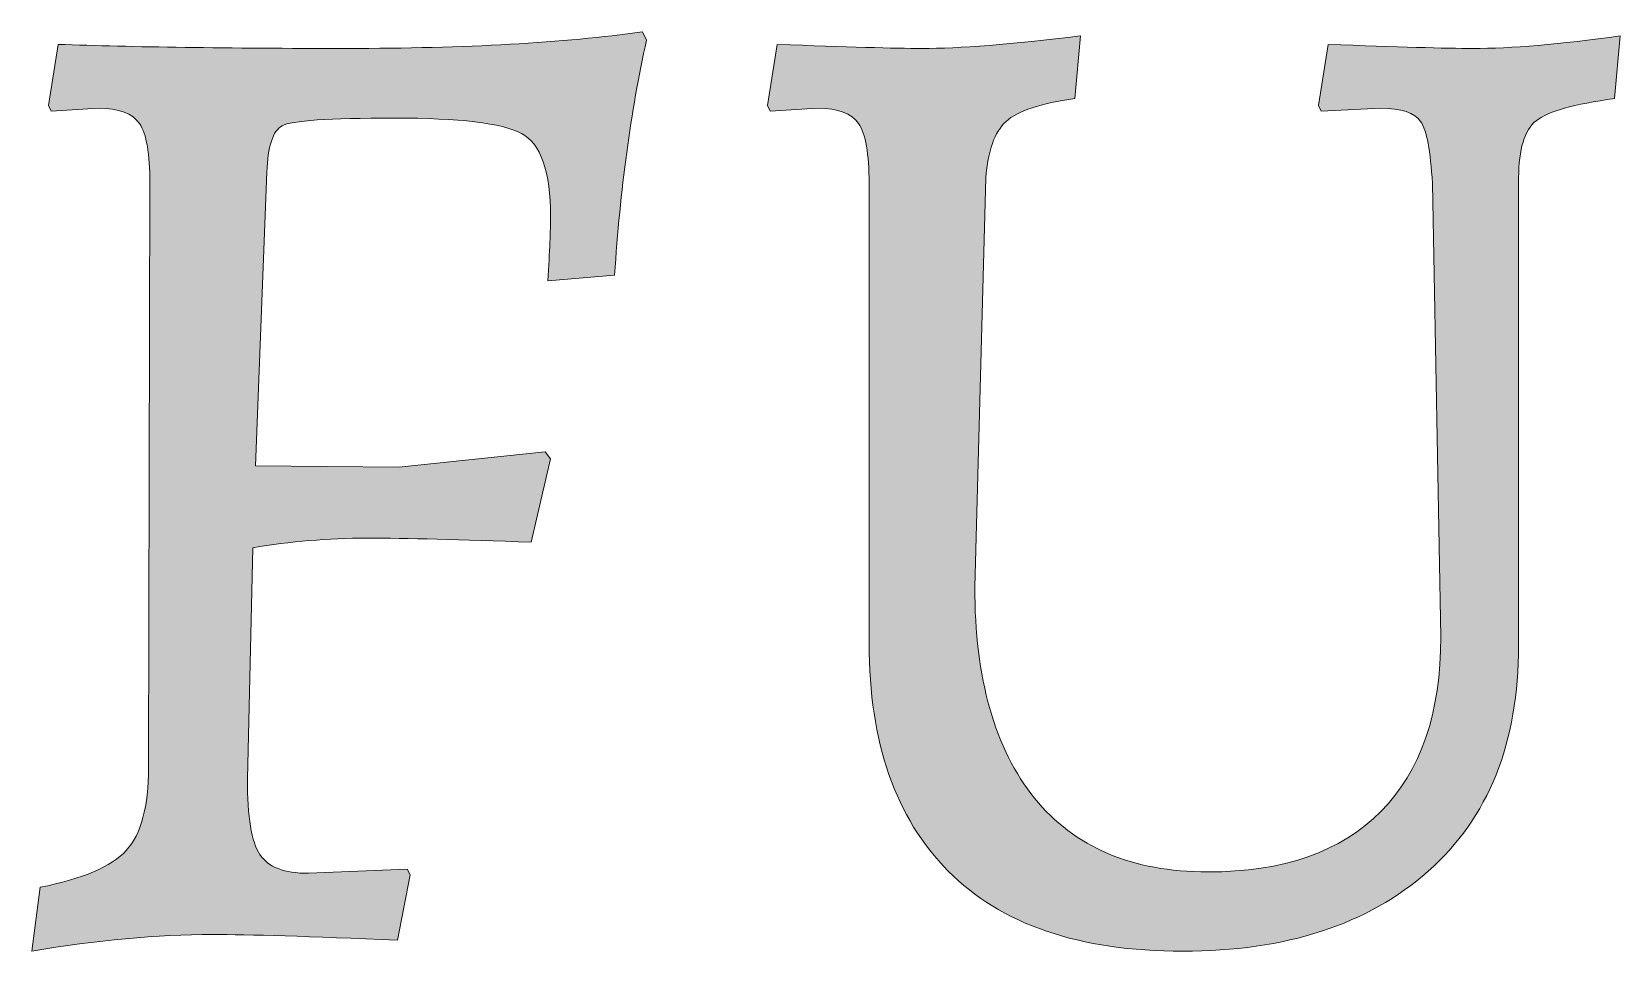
# Model space of a CAD drawing. Header units: inches. Extents: x 30.74 to 38.28, y -31.94 to -24.48.
# Drawn here: x 36.206 to 37.181, y -31.937 to -31.372 of the extents above; entities that cross this region are included whole.
import ezdxf

# ---------------------------------------------------------------- set-up
doc = ezdxf.new("R2010")
doc.units = ezdxf.units.IN
doc.header["$MEASUREMENT"] = 0
doc.layers.add('Layer 2', color=7, linetype='Continuous')

msp = doc.modelspace()

# ---------------------------------------------------------------- hatches: boundary and pattern name
at = {"layer": 'Layer 2', "true_color": 0xffffff}
h = msp.add_hatch(color=7, dxfattribs=at)
h.dxf.hatch_style = 2
edge = h.paths.add_edge_path()
edge.add_spline(control_points=[(36.43029, -31.92989), (36.37616, -31.92758), (36.33829, -31.92646), (36.31667, -31.92646), (36.2825, -31.92646), (36.24548, -31.92989), (36.20562, -31.9367), (36.20562, -31.9367), (36.21072, -31.89744), (36.21072, -31.89744), (36.2369, -31.89228), (36.25455, -31.88472), (36.26367, -31.8748), (36.27279, -31.86482), (36.27735, -31.84786), (36.27735, -31.82394), (36.27735, -31.82394), (36.2782, -31.46516), (36.2782, -31.46516), (36.2782, -31.44692), (36.27606, -31.43468), (36.27182, -31.42841), (36.26753, -31.42219), (36.25911, -31.41902), (36.24661, -31.41902), (36.24661, -31.41902), (36.21758, -31.42074), (36.21758, -31.42074), (36.21758, -31.42074), (36.21587, -31.4173), (36.21587, -31.4173), (36.21587, -31.4173), (36.22182, -31.37975), (36.22182, -31.37975), (36.26683, -31.38142), (36.3259, -31.38227), (36.39907, -31.38227), (36.47224, -31.38227), (36.53281, -31.37889), (36.5806, -31.37203), (36.5806, -31.37203), (36.58318, -31.37718), (36.58318, -31.37718), (36.57347, -31.42101), (36.56693, -31.46913), (36.56355, -31.52154), (36.56355, -31.52154), (36.52251, -31.52497), (36.52251, -31.52497), (36.52369, -31.50674), (36.52422, -31.49364), (36.52422, -31.48565), (36.52422, -31.45776), (36.51827, -31.44069), (36.50631, -31.43442), (36.49434, -31.42814), (36.46827, -31.42503), (36.42814, -31.42503), (36.38796, -31.42503), (36.36506, -31.42659), (36.35937, -31.4297), (36.35369, -31.43286), (36.35052, -31.44241), (36.34998, -31.45834), (36.34998, -31.45834), (36.34312, -31.6386), (36.34312, -31.6386), (36.34312, -31.6386), (36.43115, -31.63945), (36.43115, -31.63945), (36.43115, -31.63945), (36.52084, -31.63001), (36.52084, -31.63001), (36.52084, -31.63001), (36.52422, -31.6343), (36.52422, -31.6343), (36.52422, -31.6343), (36.51226, -31.68553), (36.51226, -31.68553), (36.46897, -31.68387), (36.43539, -31.68301), (36.41146, -31.68301), (36.38754, -31.68301), (36.3642, -31.685), (36.34145, -31.68896), (36.34145, -31.68896), (36.33802, -31.83081), (36.33802, -31.83081), (36.33802, -31.85414), (36.3406, -31.86965), (36.34569, -31.87732), (36.35084, -31.88504), (36.36077, -31.88885), (36.37557, -31.88885), (36.37557, -31.88885), (36.43625, -31.88633), (36.43625, -31.88633), (36.43625, -31.88633), (36.43796, -31.88971), (36.43796, -31.88971), (36.43796, -31.88971), (36.43029, -31.92989), (36.43029, -31.92989)], knot_values=[0, 0, 0, 0, 1, 1, 1, 2, 2, 2, 3, 3, 3, 4, 4, 4, 5, 5, 5, 6, 6, 6, 7, 7, 7, 8, 8, 8, 9, 9, 9, 10, 10, 10, 11, 11, 11, 12, 12, 12, 13, 13, 13, 14, 14, 14, 15, 15, 15, 16, 16, 16, 17, 17, 17, 18, 18, 18, 19, 19, 19, 20, 20, 20, 21, 21, 21, 22, 22, 22, 23, 23, 23, 24, 24, 24, 25, 25, 25, 26, 26, 26, 27, 27, 27, 28, 28, 28, 29, 29, 29, 30, 30, 30, 31, 31, 31, 32, 32, 32, 33, 33, 33, 34, 34, 34, 34], degree=3, periodic=1)
h = msp.add_hatch(color=7, dxfattribs=at)
h.dxf.hatch_style = 2
edge = h.paths.add_edge_path()
edge.add_spline(control_points=[(36.82153, -31.84272), (36.84599, -31.87292), (36.88145, -31.88799), (36.92785, -31.88799), (36.97426, -31.88799), (37.00971, -31.87566), (37.03423, -31.85087), (37.05869, -31.82608), (37.07098, -31.79036), (37.07098, -31.74363), (37.07098, -31.74363), (37.06583, -31.46516), (37.06583, -31.46516), (37.0647, -31.44525), (37.06229, -31.43254), (37.05859, -31.42712), (37.05489, -31.42176), (37.04673, -31.41902), (37.03423, -31.41902), (37.03423, -31.41902), (36.99749, -31.42074), (36.99749, -31.42074), (36.99749, -31.42074), (36.99577, -31.4173), (36.99577, -31.4173), (36.99577, -31.4173), (37.00178, -31.37975), (37.00178, -31.37975), (37.04448, -31.38142), (37.07409, -31.38227), (37.09061, -31.38227), (37.11395, -31.38227), (37.14415, -31.37975), (37.18117, -31.3746), (37.18117, -31.3746), (37.17773, -31.41307), (37.17773, -31.41307), (37.15268, -31.41645), (37.13659, -31.42101), (37.12945, -31.42669), (37.12237, -31.43243), (37.11878, -31.44407), (37.11878, -31.46172), (37.11878, -31.46172), (37.11878, -31.74878), (37.11878, -31.74878), (37.11878, -31.80854), (37.10027, -31.85484), (37.06325, -31.88756), (37.02624, -31.92034), (36.97597, -31.9367), (36.91251, -31.9367), (36.849, -31.9367), (36.80103, -31.92034), (36.76852, -31.88756), (36.73607, -31.85484), (36.71987, -31.80827), (36.71987, -31.74792), (36.71987, -31.74792), (36.71987, -31.46516), (36.71987, -31.46516), (36.71987, -31.44692), (36.71772, -31.43468), (36.71343, -31.42841), (36.70919, -31.42219), (36.70077, -31.41902), (36.68827, -31.41902), (36.68827, -31.41902), (36.6592, -31.42074), (36.6592, -31.42074), (36.6592, -31.42074), (36.65748, -31.4173), (36.65748, -31.4173), (36.65748, -31.4173), (36.66349, -31.37975), (36.66349, -31.37975), (36.70619, -31.38142), (36.7358, -31.38227), (36.75233, -31.38227), (36.77507, -31.38227), (36.80753, -31.37975), (36.84969, -31.3746), (36.84969, -31.3746), (36.84631, -31.41307), (36.84631, -31.41307), (36.82523, -31.41591), (36.81112, -31.42058), (36.80398, -31.42712), (36.79685, -31.43372), (36.79277, -31.44525), (36.79159, -31.46172), (36.79159, -31.46172), (36.78478, -31.71289), (36.78478, -31.71289), (36.78478, -31.76928), (36.79701, -31.81256), (36.82153, -31.84272)], knot_values=[0, 0, 0, 0, 1, 1, 1, 2, 2, 2, 3, 3, 3, 4, 4, 4, 5, 5, 5, 6, 6, 6, 7, 7, 7, 8, 8, 8, 9, 9, 9, 10, 10, 10, 11, 11, 11, 12, 12, 12, 13, 13, 13, 14, 14, 14, 15, 15, 15, 16, 16, 16, 17, 17, 17, 18, 18, 18, 19, 19, 19, 20, 20, 20, 21, 21, 21, 22, 22, 22, 23, 23, 23, 24, 24, 24, 25, 25, 25, 26, 26, 26, 27, 27, 27, 28, 28, 28, 29, 29, 29, 30, 30, 30, 31, 31, 31, 32, 32, 32, 32], degree=3, periodic=1)

# ---------------------------------------------------------------- linework, layer by layer
at = {"layer": 'Layer 2', "lineweight": 0}
for points, knots in [([(36.43029, -31.92989), (36.37616, -31.92758), (36.33829, -31.92646), (36.31667, -31.92646), (36.2825, -31.92646), (36.24548, -31.92989), (36.20562, -31.9367), (36.20562, -31.9367), (36.21072, -31.89744), (36.21072, -31.89744), (36.2369, -31.89228), (36.25455, -31.88472), (36.26367, -31.8748), (36.27279, -31.86482), (36.27735, -31.84786), (36.27735, -31.82394), (36.27735, -31.82394), (36.2782, -31.46516), (36.2782, -31.46516), (36.2782, -31.44692), (36.27606, -31.43468), (36.27182, -31.42841), (36.26753, -31.42219), (36.25911, -31.41902), (36.24661, -31.41902), (36.24661, -31.41902), (36.21758, -31.42074), (36.21758, -31.42074), (36.21758, -31.42074), (36.21587, -31.4173), (36.21587, -31.4173), (36.21587, -31.4173), (36.22182, -31.37975), (36.22182, -31.37975), (36.26683, -31.38142), (36.3259, -31.38227), (36.39907, -31.38227), (36.47224, -31.38227), (36.53281, -31.37889), (36.5806, -31.37203), (36.5806, -31.37203), (36.58318, -31.37718), (36.58318, -31.37718), (36.57347, -31.42101), (36.56693, -31.46913), (36.56355, -31.52154), (36.56355, -31.52154), (36.52251, -31.52497), (36.52251, -31.52497), (36.52369, -31.50674), (36.52422, -31.49364), (36.52422, -31.48565), (36.52422, -31.45776), (36.51827, -31.44069), (36.50631, -31.43442), (36.49434, -31.42814), (36.46827, -31.42503), (36.42814, -31.42503), (36.38796, -31.42503), (36.36506, -31.42659), (36.35937, -31.4297), (36.35369, -31.43286), (36.35052, -31.44241), (36.34998, -31.45834), (36.34998, -31.45834), (36.34312, -31.6386), (36.34312, -31.6386), (36.34312, -31.6386), (36.43115, -31.63945), (36.43115, -31.63945), (36.43115, -31.63945), (36.52084, -31.63001), (36.52084, -31.63001), (36.52084, -31.63001), (36.52422, -31.6343), (36.52422, -31.6343), (36.52422, -31.6343), (36.51226, -31.68553), (36.51226, -31.68553), (36.46897, -31.68387), (36.43539, -31.68301), (36.41146, -31.68301), (36.38754, -31.68301), (36.3642, -31.685), (36.34145, -31.68896), (36.34145, -31.68896), (36.33802, -31.83081), (36.33802, -31.83081), (36.33802, -31.85414), (36.3406, -31.86965), (36.34569, -31.87732), (36.35084, -31.88504), (36.36077, -31.88885), (36.37557, -31.88885), (36.37557, -31.88885), (36.43625, -31.88633), (36.43625, -31.88633), (36.43625, -31.88633), (36.43796, -31.88971), (36.43796, -31.88971), (36.43796, -31.88971), (36.43029, -31.92989), (36.43029, -31.92989)], [0, 0, 0, 0, 1, 1, 1, 2, 2, 2, 3, 3, 3, 4, 4, 4, 5, 5, 5, 6, 6, 6, 7, 7, 7, 8, 8, 8, 9, 9, 9, 10, 10, 10, 11, 11, 11, 12, 12, 12, 13, 13, 13, 14, 14, 14, 15, 15, 15, 16, 16, 16, 17, 17, 17, 18, 18, 18, 19, 19, 19, 20, 20, 20, 21, 21, 21, 22, 22, 22, 23, 23, 23, 24, 24, 24, 25, 25, 25, 26, 26, 26, 27, 27, 27, 28, 28, 28, 29, 29, 29, 30, 30, 30, 31, 31, 31, 32, 32, 32, 33, 33, 33, 34, 34, 34, 34]), ([(36.82153, -31.84272), (36.84599, -31.87292), (36.88145, -31.88799), (36.92785, -31.88799), (36.97426, -31.88799), (37.00971, -31.87566), (37.03423, -31.85087), (37.05869, -31.82608), (37.07098, -31.79036), (37.07098, -31.74363), (37.07098, -31.74363), (37.06583, -31.46516), (37.06583, -31.46516), (37.0647, -31.44525), (37.06229, -31.43254), (37.05859, -31.42712), (37.05489, -31.42176), (37.04673, -31.41902), (37.03423, -31.41902), (37.03423, -31.41902), (36.99749, -31.42074), (36.99749, -31.42074), (36.99749, -31.42074), (36.99577, -31.4173), (36.99577, -31.4173), (36.99577, -31.4173), (37.00178, -31.37975), (37.00178, -31.37975), (37.04448, -31.38142), (37.07409, -31.38227), (37.09061, -31.38227), (37.11395, -31.38227), (37.14415, -31.37975), (37.18117, -31.3746), (37.18117, -31.3746), (37.17773, -31.41307), (37.17773, -31.41307), (37.15268, -31.41645), (37.13659, -31.42101), (37.12945, -31.42669), (37.12237, -31.43243), (37.11878, -31.44407), (37.11878, -31.46172), (37.11878, -31.46172), (37.11878, -31.74878), (37.11878, -31.74878), (37.11878, -31.80854), (37.10027, -31.85484), (37.06325, -31.88756), (37.02624, -31.92034), (36.97597, -31.9367), (36.91251, -31.9367), (36.849, -31.9367), (36.80103, -31.92034), (36.76852, -31.88756), (36.73607, -31.85484), (36.71987, -31.80827), (36.71987, -31.74792), (36.71987, -31.74792), (36.71987, -31.46516), (36.71987, -31.46516), (36.71987, -31.44692), (36.71772, -31.43468), (36.71343, -31.42841), (36.70919, -31.42219), (36.70077, -31.41902), (36.68827, -31.41902), (36.68827, -31.41902), (36.6592, -31.42074), (36.6592, -31.42074), (36.6592, -31.42074), (36.65748, -31.4173), (36.65748, -31.4173), (36.65748, -31.4173), (36.66349, -31.37975), (36.66349, -31.37975), (36.70619, -31.38142), (36.7358, -31.38227), (36.75233, -31.38227), (36.77507, -31.38227), (36.80753, -31.37975), (36.84969, -31.3746), (36.84969, -31.3746), (36.84631, -31.41307), (36.84631, -31.41307), (36.82523, -31.41591), (36.81112, -31.42058), (36.80398, -31.42712), (36.79685, -31.43372), (36.79277, -31.44525), (36.79159, -31.46172), (36.79159, -31.46172), (36.78478, -31.71289), (36.78478, -31.71289), (36.78478, -31.76928), (36.79701, -31.81256), (36.82153, -31.84272)], [0, 0, 0, 0, 1, 1, 1, 2, 2, 2, 3, 3, 3, 4, 4, 4, 5, 5, 5, 6, 6, 6, 7, 7, 7, 8, 8, 8, 9, 9, 9, 10, 10, 10, 11, 11, 11, 12, 12, 12, 13, 13, 13, 14, 14, 14, 15, 15, 15, 16, 16, 16, 17, 17, 17, 18, 18, 18, 19, 19, 19, 20, 20, 20, 21, 21, 21, 22, 22, 22, 23, 23, 23, 24, 24, 24, 25, 25, 25, 26, 26, 26, 27, 27, 27, 28, 28, 28, 29, 29, 29, 30, 30, 30, 31, 31, 31, 32, 32, 32, 32])]:
    msp.add_open_spline(points, degree=3, knots=knots, dxfattribs=at)

doc.saveas('drawing.dxf')
